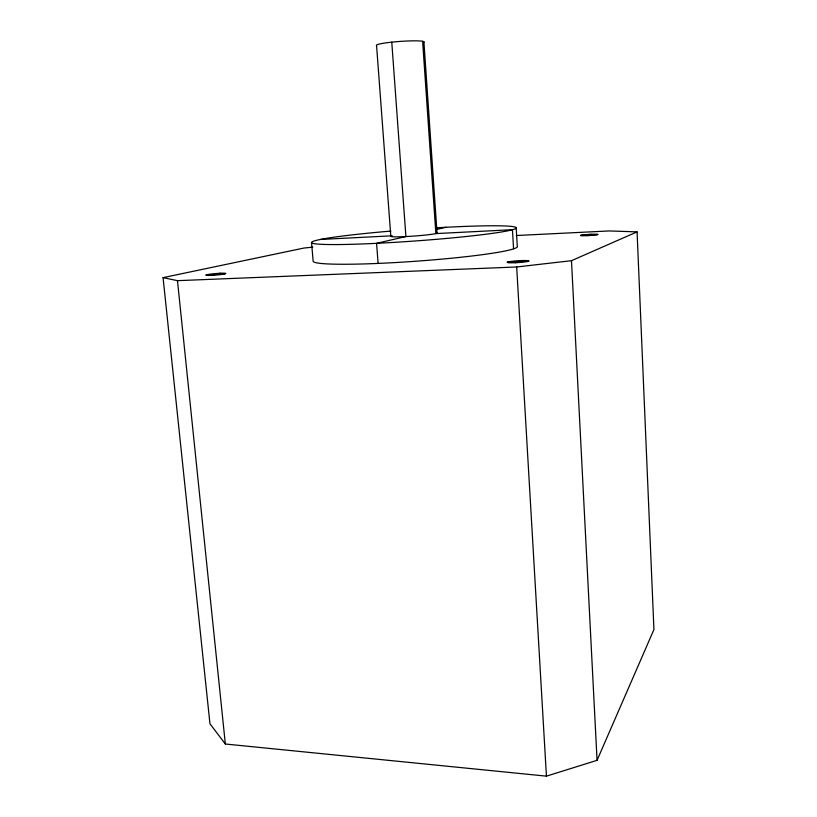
<?xml version="1.0" encoding="UTF-8"?>
<svg xmlns="http://www.w3.org/2000/svg" width="817" height="817" viewBox="0 0 817 817"><rect width="100%" height="100%" fill="white"/><g stroke="black" fill="none" stroke-linecap="round" stroke-linejoin="round"><path stroke-width="1.23" d="M312.84 247.163L304.026 248.031L163.063 277.637L209.959 723.77L225.339 744.011L546.44 776.15L597.064 760.321L653.937 629.539L637.066 231.875L609.237 230.945L516.252 235.521M163.063 277.637L177.483 280.67L516.671 266.975L571.481 260.684L637.066 231.875M515.231 262.727L520.899 260.603M587.321 235.643L590.936 234.285M436.227 229.536L445.98 227.279M210.97 275.39L220.59 273.256M320.591 239.442L392.201 235.807M580.601 235.378L597.727 234.55A8.773 0.582 -3.6 0 0 586.381 234.591A8.773 0.582 -3.6 0 0 583.348 235.766A8.773 0.582 -3.6 0 0 597.727 234.55M215.821 274.308L224.655 273.94M507.612 262.094L528.63 261.215A10.907 0.909 -3.7 0 0 515.21 260.97A10.907 0.909 -3.7 0 0 510.451 262.808A10.907 0.909 -3.7 0 0 528.63 261.215M177.483 280.67L225.339 744.011M311.553 242.578L313.146 261.287A102.401 7.373 -4.1 0 0 399.186 262.328A102.401 7.373 -4.1 0 0 511.82 249.41L515.302 248.245A102.401 7.373 -4.1 0 0 517.273 246.234L516.181 227.575M378.108 263.421L376.566 243.333L405.906 236.552L391.772 42.157M423.911 41.79L437.044 233.162M422.624 41.31L435.859 233.591L512.443 229.7L513.566 248.817M516.671 266.975L546.44 776.15M571.481 260.684L597.064 760.321M435.645 227.861A102.646 5.882 -4.1 0 1 514.179 229.209L510.686 230.19A102.646 5.882 -4.1 0 1 379.231 243.2A102.646 5.882 -4.1 0 1 318.038 239.953L323.123 238.932A102.646 5.882 -4.1 0 1 390.863 231.078M436.646 232.845A23.254 1.328 -4.1 0 1 414.995 235.98A23.254 1.328 -4.1 0 1 390.812 236.246L376.566 45.568A23.836 2.216 -4.1 0 1 401.076 41.35A23.836 2.216 -4.1 0 1 423.563 42.392M208.927 275.441A10.08 0.756 -4.8 0 0 225.584 273.675A10.08 0.756 -4.8 0 0 212.9 273.828A10.08 0.756 -4.8 0 0 208.927 275.441"/></g></svg>
